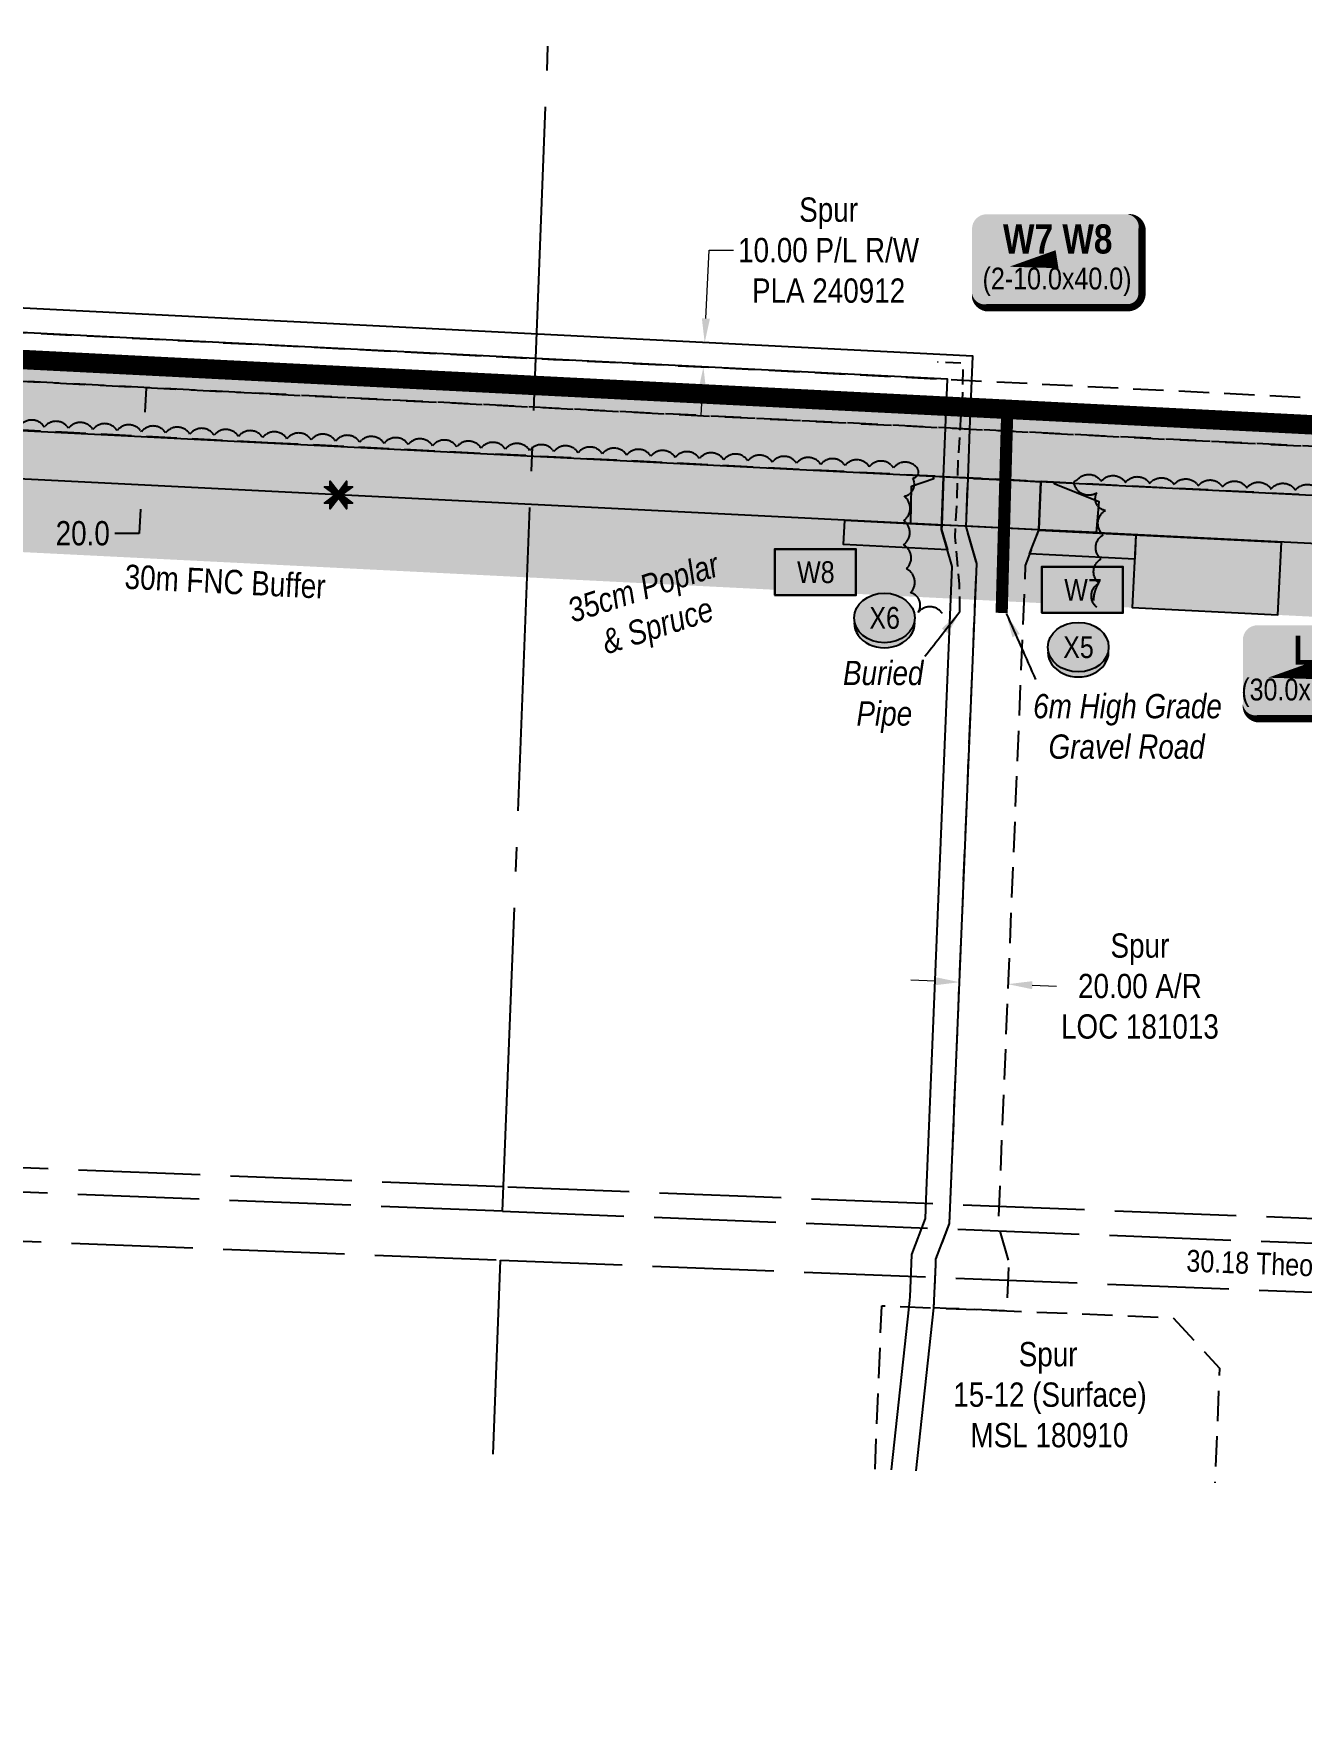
# Model space of a CAD drawing. Extents: x 325071 to 332576, y 6141995 to 6143910.
# Drawn here: x 328109 to 328631, y 6142759 to 6143447 of the extents above; entities that cross this region are included whole.
import ezdxf
from ezdxf.enums import TextEntityAlignment as Align

# ---------------------------------------------------------------- set-up
doc = ezdxf.new("R2010")
doc.units = 0
doc.header["$LTSCALE"] = 5
doc.header["$PDSIZE"] = 0.5
for name, pattern in [('0', [1, 1, 0]), ('foc-ACCESSROAD', [3.75, 2.5, -1.25]), ('foc-QUARTERLINE', [33, 25, -3, 2, -3]), ('foc-UNSURVEYED', [12.5, 10, -2.5]), ('UG_PIPE', [1.875, 1.25, -0.625])]:
    doc.linetypes.add(name, pattern=pattern)
doc.layers.get('Defpoints').update_dxf_attribs({"color": 9})
for name, color, linetype in [('AS-PIPE-UG', 44, 'UG_PIPE'), ('AS-PIPE-UG-T', 44, 'Continuous'), ('AS-ROADS', 254, 'Continuous'), ('C-AR', 13, 'foc-ACCESSROAD'), ('F-AR', 190, 'foc-ACCESSROAD'), ('F-RW', 190, 'Continuous'), ('F-WS', 190, 'foc-ACCESSROAD'), ('L-MON', 1, 'Continuous'), ('L-QSEC', 8, 'foc-QUARTERLINE'), ('L-ROAD-T', 7, 'Continuous'), ('L-USEC', 7, 'foc-UNSURVEYED'), ('P-BUFFER-H 30m', 51, 'Continuous'), ('P-BUFFER-T', 40, 'Continuous'), ('P-CROSSINGS', 250, 'Continuous'), ('P-PROPOSED', 10, 'Continuous'), ('P-PROPOSED-H', 21, 'Continuous'), ('P-TEMP-BLOCKS', 250, 'Continuous'), ('P-TEMP-H', 41, 'Continuous'), ('P-TEMP_LOG DECK', 46, 'Continuous'), ('P-TEMP_WORKSPACE', 46, 'Continuous'), ('P-TXT', 4, 'Continuous'), ('T-BUSH', 110, '0')]:
    doc.layers.add(name, color=color, linetype=linetype)
for name, color, linetype, lineweight in [('C-AR-T', 13, 'Continuous', 9), ('F-AR-T', 190, 'Continuous', 9), ('F-RW-T', 190, 'Continuous', 9), ('F-WS-T', 190, 'Continuous', 9), ('T-TEXT', 48, 'Continuous', 18)]:
    doc.layers.add(name, color=color, linetype=linetype, lineweight=lineweight)
doc.layers.add('P-75m DRAINAGE AREA', color=7, linetype='Continuous', true_color=0xf1f8f1)
doc.layers.add('P-EXISTINGCUT', color=125, linetype='Continuous', plot=False)
doc.layers.add('P-EXISTINGDISPO', color=175, linetype='Continuous', plot=False)
doc.styles.add('3.6', font='ARIALN.TTF', dxfattribs={"height": 3.6})
doc.styles.add('80', font='ARIALN.TTF', dxfattribs={"height": 10})
doc.styles.add('80CG', font='ARIALN.TTF', dxfattribs={"height": 10})
doc.styles.add('80L', font='ARIALN.TTF', dxfattribs={"height": 10})
doc.styles.add('80LS', font='ARIALNI.TTF', dxfattribs={"height": 10})
doc.styles.add('BOLD', font='ARIALNB.TTF')
doc.styles.add('Crossing', font='ARIALN.TTF', dxfattribs={"height": 10})
doc.dimstyles.new('Compass 2 000', dxfattribs={"dimscale": 2, "dimtxt": 3.6, "dimasz": 2, "dimexe": 0.2, "dimexo": 0.0625, "dimgap": 0.5, "dimtad": 0, "dimtih": 1, "dimtoh": 1, "dimzin": 0, "dimdsep": 46, "dimtxsty": '3.6', "dimcen": 0.1, "dimse1": 1, "dimse2": 1, "dimclrd": 256, "dimclrt": 256, "dimaunit": 1, "dimadec": 4, "dimazin": 0, "dimtfac": 0.06, "dimtofl": 0, "dimtmove": 0, "dimatfit": 1, "dimfxl": 0.2, "dimtolj": 1, "dimtzin": 0, "dimlwd": -1, "dimarcsym": 0})
doc.dimstyles.new('Compass 5 000', dxfattribs={"dimscale": 5, "dimtxt": 9, "dimasz": 2, "dimexe": 0.2, "dimexo": 0.0625, "dimgap": 0.5, "dimtad": 0, "dimtih": 1, "dimtoh": 1, "dimzin": 0, "dimdsep": 46, "dimtxsty": '80CG', "dimcen": 0.1, "dimse1": 1, "dimse2": 1, "dimclrd": 256, "dimclrt": 256, "dimaunit": 1, "dimadec": 4, "dimazin": 0, "dimtfac": 0.06, "dimtofl": 0, "dimtmove": 0, "dimatfit": 1, "dimfxl": 0.2, "dimtolj": 1, "dimtzin": 0, "dimlwd": -1, "dimarcsym": 0})

# ---------------------------------------------------------------- blocks, each defined once
blk = doc.blocks.new('*D432')
at = {"layer": 'C-AR-T', "transparency": 16777216}
for p, q in [((327340.36, 6143372.73), (327340.86, 6143382.72)), ((327338.34, 6143332.73), (327336.01, 6143286.74)), ((327336.01, 6143286.74), (327326.01, 6143286.74))]:
    blk.add_line(p, q, dxfattribs=at)
for points in [[(327338.69, 6143372.81), (327342.02, 6143372.65), (327339.85, 6143362.74)], [(327336.67, 6143332.81), (327340, 6143332.65), (327338.84, 6143342.72)]]:
    blk.add_solid(points, dxfattribs=at)
at = {"layer": 'Defpoints', "color": 0, "transparency": 16777216}
for p in [(327339.85, 6143362.74), (328132.35, 6143322.71), (328131.34, 6143302.68)]:
    blk.add_point(p, dxfattribs=at)
at = {"layer": 'C-AR-T', "transparency": 16777216, "insert": (327291.71, 6143286.74), "char_height": 10, "attachment_point": 5, "style": '80CG'}
blk.add_mtext('\\A1;Tamarack\\P20.00 A/R\\PLOC 180916', dxfattribs=at)
blk = doc.blocks.new('*D437')
at = {"layer": 'Defpoints', "color": 0, "transparency": 16777216}
for p in [(328490.52, 6143056.16), (328490.27, 6143050.18), (328510.25, 6143049.36)]:
    blk.add_point(p, dxfattribs=at)
at = {"layer": 'F-AR-T', "transparency": 16777216}
for p, q in [((328480.53, 6143056.57), (328470.54, 6143056.98)), ((328520.49, 6143054.93), (328530.48, 6143054.52))]:
    blk.add_line(p, q, dxfattribs=at)
for points in [[(328480.6, 6143058.23), (328480.46, 6143054.9), (328490.52, 6143056.16)], [(328520.56, 6143056.59), (328520.42, 6143053.26), (328510.5, 6143055.34)]]:
    blk.add_solid(points, dxfattribs=at)
at = {"layer": 'F-AR-T', "transparency": 16777216, "insert": (328564.78, 6143054.52), "char_height": 10, "attachment_point": 5, "style": '80CG'}
blk.add_mtext('\\A1;Spur\\P20.00 A/R\\PLOC 181013', dxfattribs=at)
blk = doc.blocks.new('*D439')
at = {"layer": 'C-AR-T', "transparency": 16777216}
for p, q in [((327669.05, 6143355.64), (327671.03, 6143394.84)), ((327671.03, 6143394.84), (327681.03, 6143394.84)), ((327667.03, 6143315.64), (327666.52, 6143305.66))]:
    blk.add_line(p, q, dxfattribs=at)
for points in [[(327667.39, 6143355.73), (327670.71, 6143355.56), (327668.55, 6143345.66)], [(327665.36, 6143315.73), (327668.69, 6143315.56), (327667.53, 6143325.63)]]:
    blk.add_solid(points, dxfattribs=at)
at = {"layer": 'Defpoints', "color": 0, "transparency": 16777216}
for p in [(327668.55, 6143345.66), (328675.21, 6143294.8), (328674.2, 6143274.78)]:
    blk.add_point(p, dxfattribs=at)
at = {"layer": 'C-AR-T', "transparency": 16777216, "insert": (327715.33, 6143394.84), "char_height": 10, "attachment_point": 5, "style": '80CG'}
blk.add_mtext('\\A1;Tamarack\\P20.00 A/R\\PLOC 180916', dxfattribs=at)
blk = doc.blocks.new('*D443')
at = {"layer": 'Defpoints', "color": 0, "transparency": 16777216}
for p in [(328385.64, 6143319.43), (328416.61, 6143317.87), (328416.1, 6143307.87)]:
    blk.add_point(p, dxfattribs=at)
at = {"layer": 'F-RW-T', "transparency": 16777216}
for p, q in [((328386.14, 6143329.42), (328387.56, 6143357.49)), ((328387.56, 6143357.49), (328397.56, 6143357.49)), ((328384.63, 6143299.45), (328384.12, 6143289.46))]:
    blk.add_line(p, q, dxfattribs=at)
for points in [[(328384.48, 6143329.5), (328387.81, 6143329.33), (328385.64, 6143319.43)], [(328382.96, 6143299.53), (328386.29, 6143299.36), (328385.13, 6143309.43)]]:
    blk.add_solid(points, dxfattribs=at)
at = {"layer": 'F-RW-T', "transparency": 16777216, "insert": (328436.65, 6143357.49), "char_height": 10, "attachment_point": 5, "style": '80CG'}
blk.add_mtext('\\A1;Spur\\P10.00 P/L R/W\\PPLA 240912', dxfattribs=at)
blk = doc.blocks.new('TEMP')
h = blk.add_hatch(color=255)
h.dxf.hatch_style = 1
h.paths.add_polyline_path([(0, 0.25), (-0.67, 1.15), (-0.67, 0.67), (-1.15, 0.67), (-0.25, 0), (-1.15, -0.67), (-0.67, -0.67), (-0.67, -1.15), (0, -0.25), (0.67, -1.15), (0.67, -0.67), (1.15, -0.67), (0.25, 0), (1.15, 0.67), (0.67, 0.67), (0.67, 1.15)])
h.paths.add_polyline_path([(0.57, 0.85), (0.57, 0.57), (0.85, 0.57), (0.08, 0), (0.85, -0.57), (0.57, -0.57), (0.57, -0.85), (0, -0.08), (-0.57, -0.85), (-0.57, -0.57), (-0.85, -0.57), (-0.08, 0), (-0.85, 0.57), (-0.57, 0.57), (-0.57, 0.85), (0, 0.08)], flags=16)
h = blk.add_hatch(color=1)
h.dxf.hatch_style = 1
h.paths.add_polyline_path([(0, 0.08), (-0.57, 0.85), (-0.57, 0.57), (-0.85, 0.57), (-0.08, 0), (-0.85, -0.57), (-0.57, -0.57), (-0.57, -0.85), (0, -0.08), (0.57, -0.85), (0.57, -0.57), (0.85, -0.57), (0.08, 0), (0.85, 0.57), (0.57, 0.57), (0.57, 0.85)])
at = {"color": 1}
for p, q in [((-0.08, 0), (0.08, 0)), ((0, 0.08), (0, -0.08))]:
    blk.add_line(p, q, dxfattribs=at)
at = {"color": 255, "flags": 128}
blk.add_lwpolyline([(-0.25, 0), (-1.15, 0.67), (-0.67, 0.67), (-0.67, 1.15), (0, 0.25), (0.67, 1.15), (0.67, 0.67), (1.15, 0.67), (0.25, 0), (1.15, -0.67), (0.67, -0.67), (0.67, -1.15), (0, -0.25), (-0.67, -1.15), (-0.67, -0.67), (-1.15, -0.67)], close=True, dxfattribs=at)
at = {"color": 1, "flags": 128}
blk.add_lwpolyline([(-0.08, 0), (-0.85, 0.57), (-0.57, 0.57), (-0.57, 0.85), (0, 0.08), (0.57, 0.85), (0.57, 0.57), (0.85, 0.57), (0.08, 0), (0.85, -0.57), (0.57, -0.57), (0.57, -0.85), (0, -0.08), (-0.57, -0.85), (-0.57, -0.57), (-0.85, -0.57)], close=True, dxfattribs=at)
blk = doc.blocks.new('*D453')
at = {"layer": 'Defpoints', "color": 0, "transparency": 16777216}
for p in [(328139.76, 6143281.63), (328138.76, 6143261.65), (328153.87, 6143260.9)]:
    blk.add_point(p, dxfattribs=at)
at = {"layer": 'P-TXT', "transparency": 16777216}
for p, q in [((328155.37, 6143290.86), (328155.87, 6143300.84)), ((328153.37, 6143250.91), (328152.87, 6143240.92)), ((328152.87, 6143240.92), (328142.87, 6143240.92))]:
    blk.add_line(p, q, dxfattribs=at)
for points in [[(328153.71, 6143290.94), (328157.04, 6143290.77), (328154.87, 6143280.87)], [(328151.71, 6143250.99), (328155.04, 6143250.83), (328153.87, 6143260.9)]]:
    blk.add_solid(points, dxfattribs=at)
at = {"layer": 'P-TXT', "transparency": 16777216, "insert": (328129.67, 6143240.92), "char_height": 10, "attachment_point": 5, "style": '80CG'}
blk.add_mtext('\\A1;20.0', dxfattribs=at)
blk = doc.blocks.new('*U457')
at = {"true_color": 0xff8aff}
h = blk.add_hatch(color=211, dxfattribs=at)
edge = h.paths.add_edge_path()
edge.add_line((-29, -20), (29, -20))
edge.add_arc((29, -14), 6, 270, 360)
edge.add_line((35, -14), (35, 12.5))
edge.add_arc((29, 12.5), 6, 0, 90)
edge.add_line((29, 18.5), (-29, 18.5))
edge.add_arc((-29, 12.5), 6, 90, 180)
edge.add_line((-35, 12.5), (-35, -14))
edge.add_arc((-29, -14), 6, 180, 270)
at = {"color": 250, "flags": 128}
blk.add_lwpolyline([(-29, -20, 3, 3, 0), (29, -20, 3, 3, 0.414214), (35, -14, 3, 3, 0), (35, 12.5, 3, 0, 0.414214), (29, 18.5, 0, 0, 0), (-29, 18.5, 0, 0, 0.414214), (-35, 12.5, 0, 0, 0), (-35, -14, 0, 3, 0.414214)], format="xyseb", close=True, dxfattribs=at)
at = {"flags": 128}
blk.add_lwpolyline([(-19.64, -3.09, 0, 7.5, 0), (0, 0, 0, 0, 0)], format="xyseb", dxfattribs=at)
at = {"color": 250}
for tag, p, height, style in [('TEMP_AREA_W1_001', (-9.21, 2.24), 12, 'BOLD'), ('ENTER_TEXT_001', (-30.66, -12.47), 9, '80')]:
    blk.add_attdef(tag, p, '', height=height, dxfattribs=dict(at, style=style))
blk = doc.blocks.new('*U455')
at = {"true_color": 0xff8aff}
h = blk.add_hatch(color=211, dxfattribs=at)
edge = h.paths.add_edge_path()
edge.add_line((-24, -20), (24, -20))
edge.add_arc((24, -14), 6, 270, 360)
edge.add_line((30, -14), (30, 12.5))
edge.add_arc((24, 12.5), 6, 0, 90)
edge.add_line((24, 18.5), (-24, 18.5))
edge.add_arc((-24, 12.5), 6, 90, 180)
edge.add_line((-30, 12.5), (-30, -14))
edge.add_arc((-24, -14), 6, 180, 270)
at = {"color": 250, "flags": 128}
blk.add_lwpolyline([(-24, -20, 3, 3, 0), (24, -20, 3, 3, 0.414214), (30, -14, 3, 3, 0), (30, 12.5, 3, 0, 0.414214), (24, 18.5, 0, 0, 0), (-24, 18.5, 0, 0, 0.414214), (-30, 12.5, 0, 0, 0), (-30, -14, 0, 3, 0.414214)], format="xyseb", close=True, dxfattribs=at)
at = {"flags": 128}
blk.add_lwpolyline([(-19.64, -3.09, 0, 7.5, 0), (0, 0, 0, 0, 0)], format="xyseb", dxfattribs=at)
at = {"color": 250}
for tag, p, height, style in [('TEMP_AREA_W1_001', (-9.21, 2.24), 12, 'BOLD'), ('ENTER_TEXT_001', (-30.66, -12.47), 9, '80')]:
    blk.add_attdef(tag, p, '', height=height, dxfattribs=dict(at, style=style))
blk = doc.blocks.new('Temp_Area_Small_Pink')
at = {"true_color": 0xff8aff}
h = blk.add_hatch(color=211, dxfattribs=at)
h.dxf.hatch_style = 1
h.paths.add_polyline_path([(-16.83, -9.44), (16.33, -9.44), (16.33, 9.05), (-16.83, 9.05)])
at = {"color": 250}
for points in [[(-17.03, -9.64), (16.53, -9.64), (16.53, 9.25), (-17.03, 9.25)], [(-16.93, -9.54), (16.43, -9.54), (16.43, 9.15), (-16.93, 9.15)]]:
    blk.add_lwpolyline(points, close=True, dxfattribs=at)
at = {"color": 250, "style": '80L'}
blk.add_attdef('TEMPORARY', text='', height=9, dxfattribs=at).set_placement((0, -0.15), align=Align.MIDDLE_CENTER)
blk = doc.blocks.new('xing2')
h = blk.add_hatch(color=50)
h.dxf.hatch_style = 1
edge = h.paths.add_edge_path()
edge.add_ellipse((0, 0), major_axis=(-12.5, 0), ratio=0.816297, start_angle=0, end_angle=360)
h = blk.add_hatch(color=250)
h.dxf.hatch_style = 1
edge = h.paths.add_edge_path()
edge.add_ellipse((0, -2.05), major_axis=(-12.5, 0), ratio=0.816297, start_angle=0, end_angle=180)
edge.add_line((12.5, -2.05), (12.5, 0))
edge.add_ellipse((0, 0), major_axis=(-12.5, 0), ratio=0.816297, start_angle=0, end_angle=180, ccw=False)
edge.add_line((-12.5, 0), (-12.5, -2.05))
at = {"color": 250}
blk.add_ellipse((0, 0), major_axis=(-12.5, 0), ratio=0.816297, dxfattribs=at)
blk.add_ellipse((0, -2.05), major_axis=(-12.5, 0), ratio=0.816297, start_param=0, end_param=3.141593, dxfattribs=at)
at = {"color": 250, "style": 'Crossing'}
blk.add_attdef('CROSSING', text='', height=9, dxfattribs=at).set_placement((0.09, 0.02), align=Align.MIDDLE_CENTER)
at = {"color": 250, "style": 'Crossing', "flags": 1}
for tag, p in [('OWNER', (0.09, -12.49)), ('DESCRIPTION', (0.09, -25.77)), ('LOCATION', (0.09, -39.3)), ('DWG_REF', (0.09, -52.84))]:
    blk.add_attdef(tag, text='', height=9, dxfattribs=at).set_placement(p, align=Align.MIDDLE_CENTER)

msp = doc.modelspace()

# ---------------------------------------------------------------- hatches: boundary and pattern name
at = {"layer": 'P-BUFFER-H 30m'}
h = msp.add_hatch(color=256, dxfattribs=at)
h.dxf.hatch_style = 1
edge = h.paths.add_edge_path()
edge.add_line((329644.817, 6143015.224), (329487.208, 6143022.936))
edge.add_arc((329488.674, 6143052.896), 29.995, 178.000067, 267.1986, ccw=False)
edge.add_line((329458.696, 6143053.942), (329462.115, 6143151.83))
edge.add_line((329462.115, 6143151.83), (329370.94, 6143118.826))
edge.add_arc((329360.73, 6143147.03), 29.995, 269.3167, 289.9, ccw=False)
edge.add_line((329360.372, 6143117.037), (329103.729, 6143120.098))
edge.add_arc((329104.087, 6143150.091), 29.995, 226.9833, 269.3167, ccw=False)
edge.add_line((329083.624, 6143128.16), (329020.142, 6143187.391))
edge.add_line((329020.142, 6143187.391), (328233.411, 6143226.787))
edge.add_line((328233.411, 6143226.787), (327485.995, 6143264.214))
edge.add_line((327485.995, 6143264.214), (327478.819, 6143080.199))
edge.add_arc((327448.846, 6143081.367), 29.995, 320.0167, 357.7667, ccw=False)
edge.add_line((327471.83, 6143062.093), (327439.104, 6143023.069))
edge.add_arc((327416.12, 6143042.343), 29.995, 230.0167, 320.0167, ccw=False)
edge.add_line((327396.846, 6143019.36), (327381.524, 6143032.209))
edge.add_arc((327400.798, 6143055.192), 29.995, 140.0167, 230.0167, ccw=False)
edge.add_line((327377.815, 6143074.467), (327399.558, 6143100.394))
edge.add_line((327399.558, 6143100.394), (327408.038, 6143317.841))
edge.add_arc((327438.011, 6143316.672), 29.995, 87.1333, 177.7667, ccw=False)
edge.add_line((327439.511, 6143346.63), (328237.411, 6143306.675))
edge.add_line((328237.411, 6143306.675), (329042.39, 6143266.365))
edge.add_arc((329040.89, 6143236.407), 29.995, 46.9833, 87.1333, ccw=False)
edge.add_line((329061.353, 6143258.339), (329124.039, 6143199.849))
edge.add_line((329124.039, 6143199.849), (329352.249, 6143197.127))
edge.add_line((329352.249, 6143197.127), (329474.783, 6143241.484))
edge.add_arc((329484.993, 6143213.28), 29.995, 87.2, 109.9, ccw=False)
edge.add_line((329486.459, 6143243.239), (329515.699, 6143241.809))
edge.add_arc((329514.233, 6143211.85), 29.995, -1.999933, 87.2, ccw=False)
edge.add_line((329544.21, 6143210.803), (329540.356, 6143100.419))
edge.add_line((329540.356, 6143100.419), (329661.554, 6143094.488))
edge.add_line((329661.554, 6143094.488), (329698.659, 6143092.673))
edge.add_arc((329697.193, 6143062.713), 29.995, -2.8014, 87.1986, ccw=False)
edge.add_line((329727.153, 6143061.247), (329721.322, 6142942.096))
edge.add_arc((329691.363, 6142943.562), 29.995, 348.151434, 357.1986, ccw=False)
edge.add_line((329720.719, 6142937.403), (329688.241, 6142782.593))
edge.add_arc((329658.884, 6142788.752), 29.995, 267.867007, 348.151434, ccw=False)
edge.add_line((329657.768, 6142758.778), (329637.494, 6142759.533))
edge.add_arc((329638.61, 6142789.507), 29.995, 168.151434, 267.867007, ccw=False)
edge.add_line((329609.254, 6142795.666), (329641.623, 6142949.956))
edge.add_line((329641.623, 6142949.956), (329644.817, 6143015.224))
at = {"layer": 'P-PROPOSED-H'}
h = msp.add_hatch(color=256, dxfattribs=at)
h.dxf.hatch_style = 1
h.paths.add_polyline_path([(329676.243, 6143043.717), (329488.674, 6143052.896), (329493.56, 6143192.84), (329488.026, 6143193.11), (329360.73, 6143147.03), (329104.087, 6143150.091), (329032.591, 6143216.801), (328234.911, 6143256.745), (327457.204, 6143295.689), (327448.846, 6143081.367), (327416.12, 6143042.343), (327400.798, 6143055.192), (327429.131, 6143088.978), (327438.011, 6143316.672), (328235.911, 6143276.717), (329040.89, 6143236.407), (329112.068, 6143169.994), (329357.337, 6143167.069), (329484.993, 6143213.28), (329514.233, 6143211.85), (329509.346, 6143071.905), (329660.088, 6143064.529), (329697.193, 6143062.713), (329691.363, 6142943.562), (329658.884, 6142788.752), (329638.61, 6142789.507), (329671.467, 6142946.119)])
at = {"layer": 'P-TEMP-H'}
h = msp.add_hatch(color=256, dxfattribs=at)
h.dxf.hatch_style = 1
h.paths.add_polyline_path([(328485.557, 6143234.183), (328483.163, 6143242.486), (328483.231, 6143244.31), (328443.286, 6143246.311), (328442.755, 6143236.486)])
h = msp.add_hatch(color=256, dxfattribs=at)
h.dxf.hatch_style = 1
h.paths.add_polyline_path([(328562.623, 6143230.324), (328519.399, 6143232.488), (328523.128, 6143242.312), (328563.123, 6143240.31)])
h = msp.add_hatch(color=256, dxfattribs=at)
h.dxf.hatch_style = 1
h.paths.add_polyline_path([(328623.039, 6143237.309), (328563.123, 6143240.31), (328561.624, 6143210.35), (328621.54, 6143207.351)])

# ---------------------------------------------------------------- linework, layer by layer
at = {"layer": 'AS-PIPE-UG', "flags": 128}
msp.add_lwpolyline([(328490.691, 6143208.636), (328490.556, 6143220.027), (328488.703, 6143239.502), (328489.549, 6143255.945), (328489.709, 6143262.689), (328490.042, 6143271.689), (328491.837, 6143298.253), (328492.007, 6143308.812), (328491.692, 6143310.935), (328481.461, 6143311.44)], dxfattribs=at)
at = {"layer": 'AS-ROADS', "flags": 128}
for points, const_width in [([(327398.345, 6143348.678), (327458.641, 6143345.655), (327784.733, 6143328.766), (328114.132, 6143312.033), (328498.226, 6143292.619), (328774.332, 6143278.573), (328807.003, 6143276.019), (328865.173, 6143269.267), (328883.672, 6143264.332), (328899.311, 6143258.91), (328922.421, 6143252.701), (329005.502, 6143247.503)], 7.999), ([(328507.872, 6143208.183), (328510.204, 6143292.287)], 5)]:
    msp.add_lwpolyline(points, dxfattribs=dict(at, const_width=const_width))
at = {"layer": 'C-AR', "flags": 128}
msp.add_lwpolyline([(326614.659, 6143401.043), (326701.8, 6143394.957), (326721.794, 6143393.561), (327502.575, 6143354.076), (327532.71, 6143352.553), (328323.458, 6143312.565), (328876.141, 6143284.616), (328916.558, 6143282.668), (328935.519, 6143261.663), (328875.6, 6143264.595), (328322.677, 6143292.532), (327531.924, 6143332.485), (327501.79, 6143334.008), (326720.586, 6143373.479), (326701.008, 6143374.847), (326613.868, 6143380.934)], dxfattribs=at)
at = {"layer": 'F-AR', "flags": 128}
for points in [[(326601.372, 6143381.566), (326688.513, 6143375.478), (326708.091, 6143374.11), (327489.294, 6143334.639), (327519.429, 6143333.116), (328206.658, 6143298.394)], [(328205.899, 6143278.272), (327518.641, 6143312.997), (327495.417, 6143314.17), (327488.506, 6143314.519), (327465.41, 6143315.684), (326706.881, 6143354.012), (326687.721, 6143355.351), (326600.581, 6143361.439)], [(328206.658, 6143298.394), (328863.079, 6143265.227), (328863.599, 6143227.232), (328854.657, 6142953.836), (328853.842, 6142923.674), (328851.58, 6142839.98)], [(328831.46, 6142840.774), (328833.722, 6142924.468), (328834.537, 6142954.63), (328843.484, 6143226.917), (328843.182, 6143246.21), (328205.899, 6143278.272)]]:
    msp.add_lwpolyline(points, dxfattribs=at)
msp.add_lwpolyline([(328510.714, 6142938.695), (328509.981, 6142920.851), (328485.006, 6142921.876), (328480.011, 6142922.081), (328480.741, 6142939.88), (328480.831, 6142942.061), (328486.442, 6142956.842), (328486.975, 6142969.828), (328497.599, 6143228.546), (328493.219, 6143243.735), (328494.039, 6143263.71), (328523.998, 6143262.196), (328523.189, 6143242.505), (328517.579, 6143227.726), (328506.956, 6142969.038), (328506.422, 6142956.021), (328510.801, 6142940.831), (328510.714, 6142938.695)], close=True, dxfattribs=at)
at = {"layer": 'F-RW', "flags": 128}
for points in [[(328472.635, 6142854.939), (328480.011, 6142922.081), (328480.741, 6142939.88), (328480.831, 6142942.061), (328486.442, 6142956.842), (328486.975, 6142969.828), (328497.599, 6143228.546), (328493.219, 6143243.735), (328494.039, 6143263.712), (328494.832, 6143283.827), (328495.621, 6143303.857), (328495.96, 6143313.853), (327513.737, 6143363.523), (327486.634, 6143389.929), (326716.587, 6143428.862), (326696.323, 6143430.278), (326616.494, 6143435.853)], [(328462.599, 6142855.335), (328469.741, 6142922.503), (328470.178, 6142926.62), (328470.707, 6142940.276), (328470.907, 6142944.093), (328476.518, 6142958.873), (328476.926, 6142970.225), (328487.542, 6143227.335), (328483.164, 6143242.518), (328483.973, 6143264.217), (328484.799, 6143284.334), (328485.621, 6143304.365), (328316.15, 6143312.939), (327525.402, 6143352.925), (327501.903, 6143354.114), (327501.903, 6143354.114), (327480.223, 6143375.236)]]:
    msp.add_lwpolyline(points, dxfattribs=at)
at = {"layer": 'F-WS', "flags": 128}
msp.add_lwpolyline([(328455.766, 6142855.604), (328458.531, 6142922.963), (328480.011, 6142922.081), (328485.006, 6142921.876), (328509.981, 6142920.851), (328578.414, 6142918.041), (328597.574, 6142897.239), (328595.637, 6142850.083)], dxfattribs=at)
at = {"layer": 'L-QSEC', "flags": 128}
for points in [[(328302.451, 6142961.839), (328332.234, 6143725.82)], [(328298.552, 6142861.811), (328301.668, 6142941.737)]]:
    msp.add_lwpolyline(points, dxfattribs=at)
at = {"layer": 'L-USEC', "flags": 128}
for points in [[(328302.843, 6142971.886), (327511.691, 6143003.117)], [(328302.461, 6142961.839), (327501.251, 6142993.467)], [(327500.464, 6142973.366), (328301.668, 6142941.737)], [(329104.042, 6142940.258), (328302.843, 6142971.886)], [(328302.461, 6142961.839), (329103.666, 6142930.211)], [(328301.668, 6142941.737), (329102.873, 6142910.11)]]:
    msp.add_lwpolyline(points, dxfattribs=at)
at = {"layer": 'P-75m DRAINAGE AREA', "flags": 128}
msp.add_lwpolyline([(328523.128, 6143242.312), (328623.039, 6143237.309)], dxfattribs=at)
at = {"layer": 'P-EXISTINGCUT', "flags": 128}
for points in [[(328483.232, 6143244.354), (328470.534, 6143244.978), (328470.74, 6143260.305), (328479.979, 6143263.494), (328479.751, 6143264.539), (328483.977, 6143264.328)], [(328524.003, 6143262.325), (328529.24, 6143262.062), (328529.424, 6143261.466), (328547.896, 6143254.001), (328546.748, 6143241.23), (328523.131, 6143242.392)]]:
    msp.add_lwpolyline(points, close=True, dxfattribs=at)
at = {"layer": 'P-EXISTINGDISPO', "flags": 128}
msp.add_lwpolyline([(328483.977, 6143264.328), (328524.003, 6143262.325), (328523.189, 6143242.505), (328523.189, 6143242.505), (328523.129, 6143242.346), (328493.223, 6143243.843), (328483.232, 6143244.343)], close=True, dxfattribs=at)
at = {"layer": 'P-PROPOSED'}
msp.add_lwpolyline([(329032.591, 6143216.801), (328234.911, 6143256.745), (327457.204, 6143295.689), (327448.846, 6143081.367), (327416.12, 6143042.343), (327400.798, 6143055.192), (327429.131, 6143088.978), (327438.011, 6143316.672), (328235.911, 6143276.717), (329040.89, 6143236.407)], dxfattribs=at)
at = {"layer": 'P-TEMP_LOG DECK', "flags": 128}
msp.add_lwpolyline([(328623.039, 6143237.309), (328563.123, 6143240.31), (328561.624, 6143210.35), (328621.54, 6143207.351)], close=True, dxfattribs=at)
at = {"layer": 'P-TEMP_WORKSPACE', "flags": 128}
for points in [[(328485.557, 6143234.183), (328442.746, 6143236.327), (328443.286, 6143246.311), (328483.231, 6143244.31), (328483.163, 6143242.486)], [(328562.623, 6143230.324), (328519.399, 6143232.488), (328523.128, 6143242.312), (328563.123, 6143240.31)]]:
    msp.add_lwpolyline(points, close=True, dxfattribs=at)
at = {"layer": 'T-BUSH', "flags": 128}
for points in [[(328483.469, 6143207.926, 0.5205671), (328473.477, 6143208.289, 0.5205671), (328470.349, 6143216.494, 0.5205671), (328468.666, 6143226.35, 0.5205671), (328467.417, 6143236.239, 0.5205671), (328467.551, 6143246.237, 0.5205671), (328467.686, 6143256.234, 0.5205671), (328471.342, 6143263.686, 0.5205671), (328473.379, 6143267.398, 0.5205671), (328463.392, 6143267.878, 0.5205671), (328453.405, 6143268.359, 0.5205671), (328443.418, 6143268.84, 0.5205671), (328433.431, 6143269.32, 0.5205671), (328423.444, 6143269.801, 0.5205671), (328413.457, 6143270.281, 0.5205671), (328403.47, 6143270.762, 0.5205671), (328393.484, 6143271.243, 0.5205671), (328383.497, 6143271.723, 0.5205671), (328373.51, 6143272.204, 0.5205671), (328363.523, 6143272.684, 0.5205671), (328353.536, 6143273.165, 0.5205671), (328343.549, 6143273.645, 0.5205671), (328333.562, 6143274.126, 0.5205671), (328323.575, 6143274.607, 0.5205671), (328313.588, 6143275.087, 0.5205671), (328303.601, 6143275.568, 0.5205671), (328293.614, 6143276.048, 0.5205671), (328283.627, 6143276.529, 0.5205671), (328273.64, 6143277.01, 0.5205671), (328263.653, 6143277.49, 0.5205671), (328253.666, 6143277.971, 0.5205671), (328243.68, 6143278.451, 0.5205671), (328233.693, 6143278.932, 0.5205671), (328223.706, 6143279.413, 0.5205671), (328213.719, 6143279.893, 0.5205671), (328203.732, 6143280.374, 0.5205671), (328193.745, 6143280.854, 0.5205671), (328183.758, 6143281.335, 0.5205671), (328173.771, 6143281.816, 0.5205671), (328163.784, 6143282.296, 0.5205671), (328153.797, 6143282.777, 0.5205671), (328143.81, 6143283.257, 0.5205671), (328133.823, 6143283.738, 0.5205671), (328123.836, 6143284.218, 0.5205671), (328113.85, 6143284.703, 0.5205671), (328103.867, 6143285.273, 0.5205671), (328093.885, 6143285.842, 0.5205671), (328083.903, 6143286.412, 0.5205671), (328073.921, 6143286.981, 0.5205671), (328063.938, 6143287.551, 0.5205671), (328053.956, 6143288.12, 0.5205671), (328043.974, 6143288.69, 0.5205671), (328033.992, 6143289.259, 0.5205671), (328024.009, 6143289.829, 0.5205671), (328014.027, 6143290.399, 0.5205671), (328004.045, 6143290.968, 0.5205671), (327994.063, 6143291.538, 0.5205671), (327990.22, 6143284.966, 0.5205671), (327989.285, 6143275.011, 0.5205671), (327988.35, 6143265.056, 0.5205671), (327987.415, 6143255.102, 0.5205671), (327986.48, 6143245.147, 0.5205671), (327982.363, 6143238.813, 0.5205671), (327972.371, 6143239.165, 0.5205671), (327962.378, 6143239.516, 0.5205671), (327952.386, 6143239.867, 0.5205671), (327942.394, 6143240.219, 0.5205671), (327932.403, 6143239.892, 0.5205671), (327922.413, 6143239.491, 0.5205671), (327912.422, 6143239.091, 0.5205671), (327904.493, 6143240.682, 0.5205671), (327905.237, 6143250.653, 0.5205671), (327905.98, 6143260.624, 0.5205671), (327906.723, 6143270.595, 0.5205671), (327907.466, 6143280.566, 0.5205671), (327908.209, 6143290.537, 0.5205671), (327905.672, 6143297.53, 0.5205671), (327895.676, 6143297.75, 0.5205671), (327885.68, 6143297.969, 0.5205671), (327875.684, 6143298.189, 0.5205671), (327870.375, 6143291.736, 0.5205671), (327867.189, 6143282.258, 0.5205671), (327864.004, 6143272.781, 0.5205671), (327860.818, 6143263.303, 0.5205671), (327857.633, 6143253.826, 0.5205671), (327854.447, 6143244.348, 0.5205671), (327851.262, 6143234.871, 0.5205671), (327846.503, 6143226.29, 0.5205671), (327839.969, 6143218.722, 0.5205671), (327832.991, 6143212.538, 0.5205671), (327823.273, 6143214.891, 0.5205671), (327813.556, 6143217.243, 0.5205671), (327805.779, 6143223.137, 0.5205671), (327797.878, 6143229.232, 0.5205671), (327789.742, 6143235.043, 0.5205671), (327781.997, 6143241.281, 0.5205671), (327775.516, 6143248.895, 0.5205671), (327771.458, 6143257.246, 0.5205671), (327772.59, 6143267.181, 0.5205671), (327773.722, 6143277.115, 0.5205671), (327774.854, 6143287.049, 0.5205671), (327775.986, 6143296.983, 0.5205671), (327774.716, 6143305.697, 0.5205671), (327764.924, 6143306.783, 0.5205671), (327754.933, 6143307.173, 0.5205671), (327744.942, 6143307.564, 0.5205671), (327734.951, 6143307.955, 0.5205671), (327724.96, 6143308.346, 0.5205671), (327714.97, 6143308.737, 0.5205671), (327704.979, 6143309.127, 0.5205671), (327694.988, 6143309.518, 0.5205671), (327684.997, 6143309.909, 0.5205671), (327675.006, 6143310.3, 0.5205671), (327665.015, 6143310.691, 0.5205671), (327655.024, 6143311.082, 0.5205671), (327645.034, 6143311.472, 0.5205671), (327635.043, 6143311.863, 0.5205671), (327625.052, 6143312.254, 0.5205671), (327615.061, 6143312.645, 0.5205671), (327605.07, 6143313.036, 0.5205671), (327595.079, 6143313.427, 0.5205671), (327585.088, 6143313.817, 0.5205671), (327575.098, 6143314.208, 0.5205671), (327565.107, 6143314.599, 0.5205671), (327555.116, 6143314.99, 0.5205671), (327545.125, 6143315.381, 0.5205671), (327535.134, 6143315.771, 0.5205671), (327525.143, 6143316.162, 0.5205671), (327515.153, 6143316.553, 0.5205671), (327508.133, 6143309.911, 0.5205671), (327504.044, 6143301.434, 0.5205671), (327503.741, 6143291.441, 0.5205671), (327503.438, 6143281.447, 0.5205671), (327503.134, 6143271.453, 0.5205671), (327502.831, 6143261.459, 0.5205671), (327502.528, 6143251.465, 0.5205671), (327502.224, 6143241.471, 0.5205671), (327501.921, 6143231.477, 0.5205671), (327501.618, 6143221.483, 0.5205671), (327501.314, 6143211.489, 0.5205671), (327501.011, 6143201.496, 0.5205671), (327500.708, 6143191.502, 0.5205671), (327500.404, 6143181.508, 0.5205671), (327500.101, 6143171.514, 0.5205671), (327499.798, 6143161.52, 0.5205671), (327499.494, 6143151.526, 0.5205671), (327499.191, 6143141.532, 0.5205671), (327498.888, 6143131.538, 0.5205671), (327498.585, 6143121.544, 0.5205671), (327498.281, 6143111.551, 0.5205671), (327497.978, 6143101.557, 0.5205671), (327497.675, 6143091.563, 0.5205671), (327497.371, 6143081.569, 0.5205671), (327497.068, 6143071.575, 0.5205671), (327496.765, 6143061.581, 0.5205671), (327496.461, 6143051.587, 0.5205671), (327496.158, 6143041.593, 0.5205671), (327493.385, 6143032.064, 0.5205671), (327490.622, 6143022.521, 0.5205671), (327489.95, 6143012.545, 0.5205671), (327489.278, 6143002.569, 0.5205671), (327488.606, 6142992.593, 0.5205671), (327487.934, 6142982.617, 0.5205671), (327485.328, 6142974.204, 0.5205671), (327475.716, 6142971.449, 0.5205671), (327466.111, 6142968.676, 0.5205671), (327456.898, 6142964.791, 0.5205671), (327449.262, 6142958.513, 0.5205671), (327440.702, 6142954.114, 0.5205671), (327430.937, 6142951.964, 0.5205671), (327421.173, 6142949.814, 0.5205671), (327411.232, 6142949.047, 0.5205671), (327401.24, 6142948.678, 0.5205671), (327394.462, 6142944.273, 0.5205671), (327391.862, 6142934.618, 0.5205671), (327389.262, 6142924.964, 0.5205671), (327380.763, 6142923.46, 0.5205671), (327370.779, 6142924.008, 0.5205671), (327360.796, 6142924.556, 0.5205671), (327350.814, 6142925.138, 0.5205671), (327340.836, 6142925.767, 0.5205671), (327330.857, 6142926.396, 0.5205671), (327321.091, 6142928.44, 0.5205671), (327316.76, 6142935.909, 0.5205671), (327314.9, 6142945.733, 0.5205671), (327315.373, 6142955.663, 0.5205671), (327315.865, 6142965.65, 0.5205671), (327316.356, 6142975.636, 0.5205671), (327316.847, 6142985.623, 0.5205671), (327317.338, 6142995.609, 0.5205671), (327317.829, 6143005.596, 0.5205671), (327318.32, 6143015.582, 0.5205671), (327318.812, 6143025.568, 0.5205671), (327319.303, 6143035.555, 0.5205671), (327319.794, 6143045.541, 0.5205671), (327320.285, 6143055.528, 0.5205671), (327320.776, 6143065.514, 0.5205671), (327321.267, 6143075.5, 0.5205671), (327329.556, 6143080.676, 0.5205671), (327337.038, 6143087.303, 0.5205671), (327344.5, 6143093.958, 0.5205671), (327351.896, 6143088.752, 0.5205671), (327359.411, 6143082.164, 0.5205671), (327369.37, 6143081.774, 0.5205671), (327379.364, 6143081.48, 0.5205671), (327389.358, 6143081.186, 0.5205671), (327399.353, 6143080.891, 0.5205671), (327409.347, 6143080.597, 0.5205671), (327419.341, 6143080.303, 0.5205671), (327429.335, 6143080.008, 0.5205671), (327439.329, 6143079.714, 0.5205671), (327446.16, 6143082.791, 0.5205671), (327446.502, 6143092.783, 0.5205671), (327446.844, 6143102.776, 0.5205671), (327447.187, 6143112.769, 0.5205671), (327447.529, 6143122.761, 0.5205671), (327447.871, 6143132.754, 0.5205671), (327448.213, 6143142.746, 0.5205671), (327448.555, 6143152.739, 0.5205671), (327448.897, 6143162.732, 0.5205671), (327449.239, 6143172.724, 0.5205671), (327449.581, 6143182.717, 0.5205671), (327449.923, 6143192.71, 0.5205671), (327450.265, 6143202.702, 0.5205671), (327450.607, 6143212.695, 0.5205671), (327450.949, 6143222.688, 0.5205671), (327451.291, 6143232.68, 0.5205671), (327451.633, 6143242.673, 0.5205671), (327451.975, 6143252.665, 0.5205671), (327452.317, 6143262.658, 0.5205671), (327452.659, 6143272.651, 0.5205671), (327449.62, 6143281.541, 0.5205671), (327444.18, 6143286.235, 0.5205671), (327444.603, 6143296.224, 0.5205671), (327445.027, 6143306.214, 0.5205671), (327445.45, 6143316.203, 0.5205671), (327439.674, 6143320.549, 0.5205671), (327429.689, 6143321.063, 0.5205671), (327419.704, 6143321.577, 0.5205671), (327409.718, 6143322.091, 0.5205671), (327399.733, 6143322.605, 0.5205671), (327387.548, 6143323.232, 0.5205671)], [(328547, 6143210.508, -0.5205671), (328547.894, 6143220.466, -0.5205671), (328548.789, 6143230.424, -0.5205671), (328549.684, 6143240.383, -0.5205671), (328550.579, 6143250.341, -0.5205671), (328547.032, 6143257.585, -0.5205671), (328537.762, 6143261.332, -0.5205671), (328538.863, 6143262.816, -0.5205671), (328548.851, 6143262.361, -0.5205671), (328558.839, 6143261.907, -0.5205671), (328568.827, 6143261.452, -0.5205671), (328578.815, 6143260.997, -0.5205671), (328588.803, 6143260.543, -0.5205671), (328598.792, 6143260.088, -0.5205671), (328608.78, 6143259.634, -0.5205671), (328618.768, 6143259.179, -0.5205671), (328628.756, 6143258.725, -0.5205671), (328638.744, 6143258.27, -0.5205671), (328648.732, 6143257.815, -0.5205671), (328658.72, 6143257.361, -0.5205671), (328668.709, 6143256.906, -0.5205671), (328678.697, 6143256.452, -0.5205671), (328688.685, 6143255.997, -0.5205671), (328698.673, 6143255.543, -0.5205671), (328708.661, 6143255.088, -0.5205671), (328718.649, 6143254.633, -0.5205671), (328728.638, 6143254.179, -0.5205671), (328738.626, 6143253.724, -0.5205671), (328748.614, 6143253.27, -0.5205671), (328758.602, 6143252.815, -0.5205671), (328768.59, 6143252.361, -0.5205671), (328778.578, 6143251.906, -0.5205671), (328788.566, 6143251.452, -0.5205671), (328798.555, 6143250.997, -0.5205671), (328808.543, 6143250.542, -0.5205671), (328818.531, 6143250.088, -0.5205671), (328828.519, 6143249.633, -0.5205671), (328838.507, 6143249.179, -0.5205671), (328848.495, 6143248.724, -0.5205671), (328858.483, 6143248.27, -0.5205671), (328861.772, 6143242.375, -0.5205671), (328869.572, 6143240.122, -0.5205671), (328879.559, 6143239.641, -0.5205671), (328889.545, 6143239.16, -0.5205671), (328899.532, 6143238.679, -0.5205671), (328909.519, 6143238.198, -0.5205671), (328919.506, 6143237.717, -0.5205671), (328929.493, 6143237.236, -0.5205671), (328939.48, 6143236.755, -0.5205671), (328949.467, 6143236.274, -0.5205671), (328959.454, 6143235.792, -0.5205671), (328969.441, 6143235.311, -0.5205671), (328979.428, 6143234.83, -0.5205671), (328989.414, 6143234.349, -0.5205671), (328999.401, 6143233.868, -0.5205671), (329009.388, 6143233.387, -0.5205671), (329019.375, 6143232.906, -0.5205671), (329029.362, 6143232.425, -0.5205671), (329039.349, 6143231.944, -0.5205671), (329047.043, 6143226.166, -0.5205671), (329054.227, 6143219.212, -0.5205671), (329061.412, 6143212.259, -0.5205671), (329068.597, 6143205.306, -0.5205671), (329075.782, 6143198.352, -0.5205671), (329082.967, 6143191.399, -0.5205671), (329089.449, 6143183.957, -0.5205671), (329093.468, 6143174.802, -0.5205671), (329097.487, 6143165.647, -0.5205671), (329103.835, 6143165.187, -0.5205671), (329111.631, 6143159.333, -0.5205671), (329121.626, 6143159.062, -0.5205671), (329131.621, 6143158.792, -0.5205671), (329141.616, 6143158.521, -0.5205671), (329151.611, 6143158.251, -0.5205671), (329161.605, 6143157.98, -0.5205671), (329169.225, 6143151.973, -0.5205671), (329173.649, 6143143.063, -0.5205671), (329177.837, 6143133.984, -0.5205671), (329183.148, 6143126.263, -0.5205671), (329191.607, 6143122.193, -0.5205671), (329199.145, 6143117.026, -0.5205671), (329209.002, 6143115.371, -0.5205671), (329215.676, 6143114.379, -0.5205671)]]:
    msp.add_lwpolyline(points, format="xyb", dxfattribs=at)

# ---------------------------------------------------------------- block references
at = {"layer": 'L-MON', "xscale": 4.999244099999994, "yscale": 4.999244099999994, "zscale": 4.999244099999994}
msp.add_blockref('TEMP', (328234.911, 6143256.745), dxfattribs=at)
at = {"layer": 'P-CROSSINGS', "xscale": 0.99984882, "yscale": 0.99984882, "zscale": 0.99984882}
for p, values in [((328459.63, 6143206.126), {'CROSSING': 'X6'}), ((328539.408, 6143194.087), {'CROSSING': 'X5'})]:
    msp.add_blockref('xing2', p, dxfattribs=at).add_auto_attribs(values)
at = {"layer": 'P-TEMP-BLOCKS'}
ref = msp.add_blockref('*U457', (328530.67, 6143353.81), dxfattribs=dict(at, xscale=0.99984882, yscale=0.99984882, zscale=0.99984882))
ref.add_attrib('TEMP_AREA_W1_001', 'W7 W8', (328508.425, 6143356.156), dxfattribs={"layer": '0', "color": 250, "height": 11.9982, "style": 'BOLD'})
ref.add_attrib('ENTER_TEXT_001', '(2-10.0x40.0)', (328500.015, 6143341.342), dxfattribs={"layer": '0', "color": 250, "height": 8.99864, "style": '80'})
at = {"layer": 'P-TEMP-BLOCKS', "xscale": 0.99984882, "yscale": 0.99984882, "zscale": 0.99984882}
for name, p, values in [('Temp_Area_Small_Pink', (328431.403, 6143225.119), {'TEMPORARY': 'W8'}), ('Temp_Area_Small_Pink', (328541.371, 6143217.853), {'TEMPORARY': 'W7'}), ('*U455', (328637.157, 6143184.611), {'TEMP_AREA_W1_001': 'LD1', 'ENTER_TEXT_001': '(30.0x60.0)'})]:
    msp.add_blockref(name, p, dxfattribs=at).add_auto_attribs(values)

# ---------------------------------------------------------------- texts
at = {"layer": 'AS-PIPE-UG-T', "insert": (328442.277, 6143188.452), "char_height": 9.99849, "attachment_point": 1, "style": '80L'}
msp.add_mtext_dynamic_manual_height_columns('\\pi0.30148;{\\fArial Narrow|b0|i1|c0|p34;Buried\\P\\pi5.8429;Pipe}', width=33.76985, gutter_width=50, heights=[0], dxfattribs=at)
at = {"layer": 'F-WS-T', "insert": (328477.27, 6142908.019), "char_height": 9.99847, "attachment_point": 1, "style": '80L'}
msp.add_mtext_dynamic_manual_height_columns('\\pi37.635;Spur\\P\\pi10.723;15-12 (Surface)\\P\\pi17.782;MSL 180910', width=99.10037, gutter_width=50, heights=[0], dxfattribs=at)
at = {"layer": 'P-BUFFER-T', "insert": (328147.217, 6143228.163), "char_height": 9.99849, "attachment_point": 1, "rotation": 357.121044, "style": '80L'}
msp.add_mtext_dynamic_manual_height_columns('30m FNC Buffer', width=92.02295, gutter_width=50, heights=[0], dxfattribs=at)
at = {"layer": 'T-BUSH', "insert": (328327.555, 6143213.36), "char_height": 10, "width": 66.09328, "attachment_point": 1, "rotation": 17.840822, "style": '80LS'}
msp.add_mtext('\\pi0.70694;35cm Poplar \\P\\pi10.079;& Spruce', dxfattribs=at)
at = {"layer": 'T-TEXT', "insert": (328520.317, 6143174.808), "char_height": 9.99849, "attachment_point": 1, "style": '80L'}
msp.add_mtext_dynamic_manual_height_columns('\\pi0.53327;{\\fArial Narrow|b0|i1|c0|p34;6m High Grade\\P\\pi6.8727;Gravel Road}', width=77.49427, gutter_width=50, heights=[0], dxfattribs=at)

# ---------------------------------------------------------------- dimensions: what is measured, and where the dimension line sits
at = {"layer": 'C-AR-T'}
for base, p1, p2, picture, middle in [((327668.545, 6143345.657), (328674.197, 6143274.778), (328675.208, 6143294.804), '*D439', (327715.331, 6143394.839)), ((327339.852, 6143362.743), (328131.337, 6143302.682), (328132.349, 6143322.708), '*D432', (327291.711, 6143286.736))]:
    dim = msp.add_linear_dim(base=base, p1=p1, p2=p2, angle=87.108053, text='Tamarack\\P20.00 A/R\\PLOC 180916', dimstyle='Compass 2 000', override={"dimscale": 5, "dimtxt": 10, "dimtxsty": '80CG'}, dxfattribs=at)
    dim.commit()
    dim.dimension.update_dxf_attribs({"geometry": picture, "text_midpoint": middle, "dimtype": 161})
at = {"layer": 'F-AR-T'}
dim = msp.add_linear_dim(base=(328490.52, 6143056.158), p1=(328510.253, 6143049.364), p2=(328490.275, 6143050.185), angle=177.647873, text='Spur\\P20.00 A/R\\PLOC 181013', dimstyle='Compass 5 000', dxfattribs=at)
dim.commit()
dim.dimension.update_dxf_attribs({"geometry": '*D437', "text_midpoint": (328564.782, 6143054.517), "dimtype": 161})
at = {"layer": 'F-RW-T'}
dim = msp.add_linear_dim(base=(328385.639, 6143319.431), p1=(328416.102, 6143307.868), p2=(328416.607, 6143317.866), angle=87.105903, text='Spur\\P10.00 P/L R/W\\PPLA 240912', dimstyle='Compass 5 000', dxfattribs=at)
dim.commit()
dim.dimension.update_dxf_attribs({"geometry": '*D443', "text_midpoint": (328436.649, 6143357.488), "dimtype": 161})
at = {"layer": 'P-TXT'}
dim = msp.add_linear_dim(base=(328153.872, 6143260.897), p1=(328139.762, 6143281.625), p2=(328138.763, 6143261.653), angle=267.135147, text='20.0', dimstyle='Compass 5 000', dxfattribs=at)
dim.commit()
dim.dimension.update_dxf_attribs({"geometry": '*D453', "text_midpoint": (328129.666, 6143240.922), "dimtype": 161})

# ---------------------------------------------------------------- leaders
at = {"layer": 'AS-PIPE-UG-T', "path_type": 1}
msp.add_leader([(328490.691, 6143208.636), (328476.308, 6143190.176)], dimstyle='Compass 5 000', override={"dimgap": 0.5, "dimtad": 0}, dxfattribs=at)
at = {"layer": 'T-TEXT', "path_type": 1}
msp.add_leader([(328509.745, 6143207.981), (328521.829, 6143180.728)], dimstyle='Compass 5 000', override={"dimgap": 0.5, "dimtad": 0}, dxfattribs=at)

# ---------------------------------------------------------------- next in the draw order: texts
at = {"layer": 'L-ROAD-T', "insert": (328688.337, 6142942.085), "char_height": 8.9992, "width": 226.97919, "attachment_point": 2, "rotation": 357.840169, "style": '80L', "bg_fill": 3, "box_fill_scale": 1.15, "bg_fill_color": 256, "bg_fill_true_color": 256, "bg_fill_transparency": 0}
msp.add_mtext('30.18 Theoretic Government Road Allowance', dxfattribs=at)

doc.saveas('drawing.dxf')
